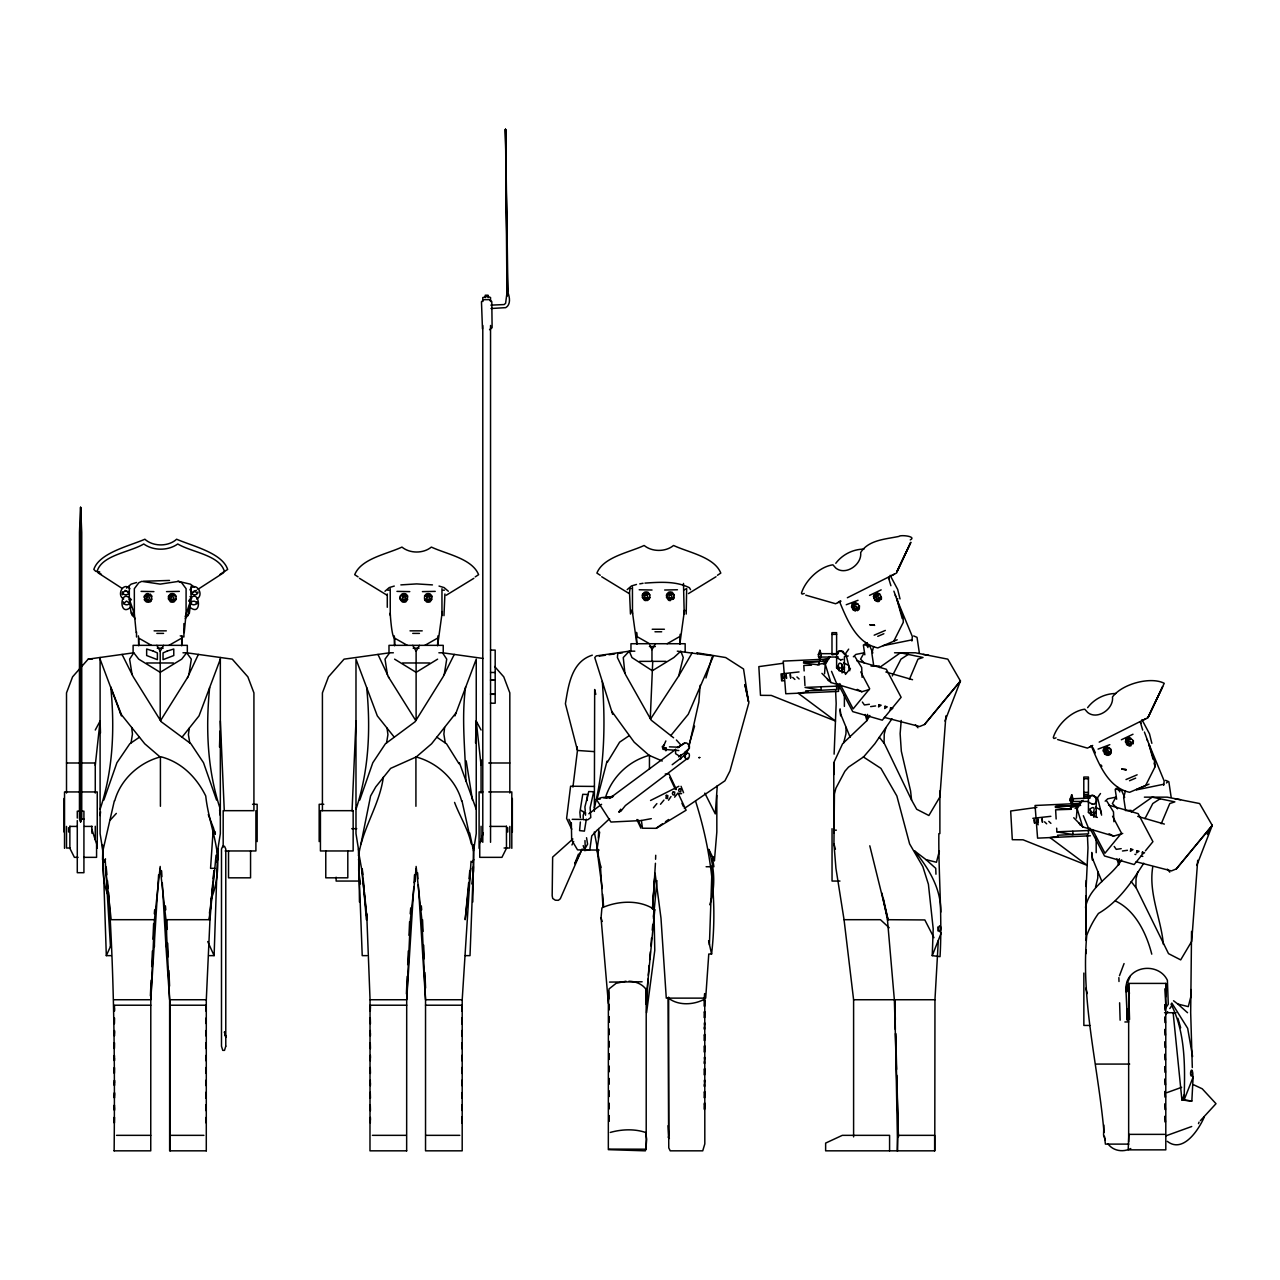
<?xml version="1.0" encoding="UTF-8"?>
<svg xmlns="http://www.w3.org/2000/svg" width="1280" height="1280" viewBox="0 0 1280 1280"><rect width="100%" height="100%" fill="white"/><g stroke="black" fill="none" stroke-linecap="round" stroke-linejoin="round"><path stroke-width="1.5" d="M844.384 664.08L844.384 667.792L842.064 670.128M938.304 940.688L934.96 999.744L934.784 1150.832L825.632 1150.832L825.632 1143.088L842.304 1135.344L889.584 1135.344L889.584 1150.832M1086.192 886.416L1087.984 847.856L1087.424 835.104M1093.888 814.496L1096.192 812.176L1096.192 808.448M1096.192 812.176L1093.888 813.792M394.288 737.2L377.312 715.888L355.984 659.152L355.984 833.6L358.752 850.96L358.704 870.944L360.432 883.968M594.352 811.392L594.672 689.504L595.792 694.368M608.336 999.088L608.368 991.408M670.8 735.584L688.256 714.288L713.488 655.888L677.312 651.168M220.336 657.488L220.336 833.6L217.584 850.96L214.112 955.632L209.344 955.632M472.704 848.048L473.776 844.784L472.784 902.016M647.936 979.2L646.576 1012.768L654.784 950.336L653.968 910.592L654.784 909.792C639.92 899.456 618 900.608 601.92 907.872L601.056 917.84L608.384 1003.488L609.008 988.96L616.096 983.328L626 981.216M1086.048 953.632L1086.08 949.952M853.6 1136.912L853.6 999.744L844.048 919.696L835.936 868.336L833.936 843.856L834.432 793.984L835.856 788.304L844.88 771.28L848.496 767.136L863.584 756.912L874.816 743.792L891.952 718.832M1104.016 1132.4C1098.32 1066.72 1080.64 1001.632 1086.768 935.376C1089.664 927.648 1093.648 920.16 1098.432 913.456C1118.464 901.792 1131.52 882.464 1143.776 863.2M465.936 781.392C465.248 749.872 461.344 718.544 465.584 686.928M586.336 819.136L584.4 831.12L579.584 830.608L580.352 822.016M114.304 1008.416C114.512 998.96 114.304 1017.872 114.496 1008.416M114.304 1058.08C114.512 1048.624 114.304 1067.536 114.496 1058.08M114.304 1107.728C114.512 1098.272 114.304 1117.184 114.496 1107.728M205.936 1020.832C206.128 1011.376 205.92 1030.288 206.128 1020.832M205.936 1033.248C206.128 1023.792 205.92 1042.704 206.128 1033.248M205.936 1082.912C206.128 1073.44 205.92 1092.368 206.128 1082.912M370.208 1033.248C370.416 1023.792 370.208 1042.704 370.4 1033.248M370.208 1082.912C370.416 1073.44 370.208 1092.368 370.4 1082.912M461.824 1058.08C462.032 1048.624 461.824 1067.536 462.032 1058.08M461.824 1107.728C462.032 1098.272 461.824 1117.184 462.032 1107.728M473.392 866.608L470.016 955.632L465.248 955.632M884.08 743.232L884.224 734.128L885.904 727.632M1135.904 887.616L1136.048 878.512L1137.728 872.016M217.76 855.968L217.872 848.928M1086.192 880.48L1086.064 940.496M114.144 1150.832C114.88 1064.592 114.336 978.256 108.576 892.336M206.352 1150.832L169.632 1150.832L169.632 999.744L165.968 946.56L166.64 919.696L167.072 929.456M938.864 833.6C938.352 874.656 942.416 915.696 940.032 956.64L932.24 955.632L933.2 928.832L928.416 884.304L922.832 866.608L909.6 843.856L896.864 795.984L880.928 768.384L863.328 756.912M1192.304 1067.568L1190.688 1012.72L1191.552 931.392M846.112 727.36L845.936 733.872L843.696 742.816M1097.92 871.728L1097.744 878.24L1095.52 887.2M181.712 645.344L182.016 635.888M219.504 747.024L220.016 731.04M437.6 645.344L437.904 635.888M475.536 743.04L476.24 721.056L481.072 730.016M679.824 643.728L680.128 634.288M383.328 777.136C379.696 804.8 362.272 828.56 358.576 855.968L358.448 848.928M709.408 944.944L712.128 865.568M655.44 863.264L652.592 908.8M655.584 859.264L655.728 855.28M1192.208 1071.264L1193.12 1077.168L1191.84 1101.024L1184.064 1100.016C1185.04 1067.936 1185.888 1033.296 1170.992 1004.032M130.096 601.296C130.656 605.552 123.664 606.208 123.408 601.92M441.872 615.536C443.488 602.512 440.592 623.904 437.6 645.76M684.112 613.92C685.728 600.896 682.816 622.288 679.824 644.16M645.744 994.08L645.904 990.224M209.648 687.6C205.584 728.32 207.312 770.272 220.336 809.264M150.4 995.84L151.104 980.224M151.712 966.56L152.4 950.928M152.928 939.216L153.616 923.6M352.048 810.864L355.984 721.056M406.4 993.888L407.184 976.32M407.696 964.608L408.304 950.928M408.992 935.312L409.6 921.648M650.272 718.496L652.736 661.312M80.608 507.248L79.456 532.464L79.456 818.8L80.608 821.984L81.744 818.8L81.744 532.464L80.608 507.248L80.608 821.984M160.208 866.432L154.464 919.696L150.8 999.744L150.752 1150.832L114.08 1150.832M704.832 793.104L715.296 813.904L717.28 785.632M655.264 874.64L660.976 918.096L666.272 998.128L705.696 998.128L708.768 954.032L711.584 954.032C717.648 901.968 711.296 850.736 695.616 801.28M598.304 838.032L598.832 828.32M835.6 690.72L836.176 703.488L834.112 754.144M114.128 999.744L150.8 999.744L158.608 874.8M413.824 886.752L406.704 999.744L406.656 1150.832M414.048 882.768L414.512 874.8M406.704 1150.832L369.984 1150.832L370.048 999.744L366.72 913.84M471.024 861.232L462.208 999.744L462.192 1150.832L425.536 1150.832L425.536 999.744L421.872 919.696L416.112 866.432M441.952 613.824L441.968 588.704M684.176 612.208L683.488 583.424M1086.096 895.728L1086.08 934.432M1165.504 1008.272L1168.272 1004.208L1167.392 980.304C1159.664 963.888 1133.408 964.416 1126.912 981.76L1125.824 986.896L1127.344 1020.128L1127.872 1012.176M645.904 1004.256L646.768 991.76M945.888 715.904L939.888 796.976L939.888 833.6M1197.712 860.288L1191.696 941.36L1180.688 959.888L1168.512 953.632L1136.336 888.16L1131.168 881.568M208.288 814.592L213.328 827.648L210.56 868.336L214.832 868.336L216.032 855.184M594.368 807.648C604.592 766.672 605.536 723.536 602.288 681.472M652.544 908.96L655.072 873.248L652.416 908.96M645.744 998.256L646.192 992.304M704.608 993.6L704.176 999.312C693.52 1005.12 677.712 1005.84 668.096 997.776L668.768 1147.888L670.224 1150.832L702.736 1150.832L704.816 1143.888L704.752 993.68M700.128 685.312L698.848 702.08L689.392 744.672M824.544 673.776L825.36 663.168M1076.352 818.16L1077.184 807.552M1126.272 991.92L1126.928 984.048L1127.024 991.648M214.08 870.848L209.968 919.696L206.304 999.744L169.632 999.744L165.968 919.696L160.208 868.336M709.712 904.736C716.032 886.592 714.224 867.456 708.784 849.36L714.416 860.656L716.832 831.984L716.832 795.376M154.304 913.792L154.656 909.856M410.208 913.792L410.736 907.888M648.288 975.28L649.136 965.472M649.664 959.6L650.352 951.76M650.864 945.872L651.552 938.032M652.24 930.192L652.752 924.32M653.44 916.48L653.968 910.592M897.856 1135.344L897.168 1150.832M617.824 652.816L617.408 657.552L625.84 675.152L651.2 720.16L673.6 737.792M646.736 992.928L654.784 909.792M211.472 896.256L209.264 919.696L214.832 868.336M211.84 892.336L212.576 884.528M213.136 878.656L213.872 870.848M468.672 882.576L465.168 919.696L470.736 868.336M469.04 878.656L469.776 870.848M653.408 918.32L656.96 880.624M184.256 632.624L186.08 613.648L186.096 588.704L181.632 582.736L178.688 581.36L160.208 584.112L141.744 581.36L138.8 582.736L134.336 588.704L134.352 613.648L136.176 632.624M897.712 598.56L897.152 600.064L895.216 595.104M911.872 640.992L912.352 636.56L897.104 599.888L902.256 618.592M1163.68 785.36L1164.16 780.944L1147.04 739.472M95.264 765.328L99.872 722.976M188.08 615.664L189.024 607.296M443.968 615.664L444.912 593.984M416.112 868.336L410.368 919.696L406.704 999.744L370.032 999.744M686.192 614.064L686.672 588.56L684.208 589.84M1103.824 1125.024L1103.568 1135.152L1105.232 1139.872M444.624 727.52L443.872 734.064L445.264 742.928M572.928 787.104L577.408 750.912M190.896 600.944L189.344 613.248L185.216 618.688M100.096 815.504L100.576 811.808M471.808 883.968L473.536 870.944L473.488 850.96L476.24 833.6L476.24 659.152L454.928 715.888M859.488 605.744L859.28 608.848M1111.296 750.112L1111.104 753.232M1133.392 740.704L1133.2 743.808M151.792 599.296L150.72 601.456M176 599.296L175.216 600.784M189.28 728.128L188.4 734.656L189.776 742.928M407.664 599.296L405.824 601.872A3.568 2.256 0 0 1 402.144 601.872M431.888 599.296L430.048 601.872A3.568 2.256 0 0 1 426.368 601.872M649.904 597.696L649.12 599.168M674.112 597.696L673.344 599.168M1103.296 751.44C1102.72 750.464 1113.824 747.328 1105.728 748.08C1098.576 754.736 1114.32 757.312 1110.24 748.928M214.832 831.536L215.232 833.968L213.328 827.648M859.12 606.064L856.416 609.52L852.64 609.12M1110.944 750.432L1108.24 753.904L1104.464 753.488M1133.04 741.024L1130.336 744.48L1126.56 744.08M144.56 595.568L144 597.152M168.768 595.568L168.224 597.152M400.432 595.568L399.888 597.152M424.528 596.464L424.656 595.568M642.672 593.952L642.128 595.552M666.88 593.952L666.336 595.552M840.096 708.832L840.736 715.888L840.16 710.016M866.768 720.112L867.568 714.368M1091.904 853.216L1092.56 860.272L1091.792 852.432M1118.576 864.48L1119.392 858.752M901.232 720.448L900.128 733.632L901.328 751.216L910.592 791.024L911.584 800.032L916.704 809.264L928.88 815.504L939.888 796.976L939.792 790.992M1152.784 866.72C1148.32 893.168 1161.008 918.448 1163.408 944.416M602.192 888.512L596.992 849.36L599.664 832.112M114.72 800.848C120.432 779.632 139.12 762.512 160.416 756.912L160.416 806.288M188.896 674.832L191.312 659.152L186.656 652.784L182.976 652.784M131.056 742.928L132.448 734.064L131.696 727.52M100.096 809.264C113.232 770.048 114.8 727.856 110.752 686.928L121.408 714.688L144.752 743.792L160.032 756.912L161.424 756.912C181.84 762.416 196.624 777.552 205.744 795.984C208 817.536 216.352 838.192 217.872 859.648L216.096 862.256M355.984 809.264C369.024 770.272 370.736 728.32 366.672 687.6M444.24 674.704L446.72 659.152L442.56 652.784L438.88 652.784M386.56 742.928L387.936 734.656L387.056 728.128M666.352 748.352L665.888 750.8L663.824 747.104L665.248 748M818.32 654.528L819.888 660.32L820.368 657.824M1071.712 804.704L1071.696 794.704L1069.904 799.744L1071.712 804.704L1073.36 799.712L1071.696 794.704M360.96 843.856L370.592 795.984L375.76 786.896L390.624 768.384L416.288 756.912L431.584 743.792L456.08 712.8M114.368 800.72L102.848 850.96L102.56 859.648L104.336 862.256L105.552 859.024M188.656 601.136C199.168 583.376 203.824 619.984 189.088 606.48M191.28 594.096L194.064 591.12L197.68 593.024M197.968 591.936C197.712 596.224 190.72 595.568 191.28 591.312M197.008 601.92C196.768 606.208 189.776 605.552 190.336 601.296L190.336 604.08C190.528 600.32 196.512 600.096 196.976 603.84M587.168 800.496L587.568 794.496L582.736 794.304L579.888 812.24L580.368 817.648M939.376 850.96L936.464 862.256L926.016 859.648L914.608 850.96C928.832 868.72 941.152 888.48 940.768 912.112M597.28 798.432L607.04 761.152M873.6 646.56L871.856 653.232L873.792 666.176L879.264 666M1131.072 810.368L1125.6 810.56L1123.664 797.6L1125.424 790.944M675.568 749.184L675.584 753.68L679.44 756.08L686.928 751.744L689.136 747.936M144.416 597.152C145.872 593.168 155.216 597.76 148.112 594.208C138.736 597.056 151.968 606.848 151.664 596.864M168.624 597.152C170.88 593.568 179.552 597.12 171.456 594.32C163.52 599.52 176.816 604.88 176.016 597.152M400.304 597.152C399.504 604.88 412.8 599.52 404.864 594.32C396.752 597.12 405.424 593.568 407.68 597.152M424.512 597.152C423.712 604.88 437.008 599.52 429.072 594.32C420.976 597.12 429.648 593.568 431.904 597.152M605.984 795.968C612.688 776.384 629.216 760.704 649.44 755.312L649.44 769.136M185.136 616.848L191.12 599.184L191.12 586.256M705.936 677.936L711.936 657.552M686.336 753.888L687.44 750.192L689.408 748.24L689.408 745.76L686.752 742.992L684.464 742.912L678.08 747.632M688.528 746.48L694.544 726.128M881.184 596.96L878.512 600.112L874.736 599.696M123.44 603.84L126.448 601.072L129.904 603.232M1119.472 975.728L1124.064 963.568M483.264 833.088L479.744 844.032L479.744 857.344L501.936 857.344L506.464 848.336L506.464 826.208M215.232 833.968L215.376 832.944M198.368 654.416L187.472 677.632L160.544 720.624M454.272 654.416L443.104 676.768L415.088 721.76L385.392 743.792L372.8 762.752L359.776 800.032M210.816 899.696C217.488 884.336 218.384 867.488 217.584 850.96M819.888 660.32L821.312 654.496M103.872 800.032L116.912 762.752L129.792 743.792L139.456 737.2M820.832 653.104L819.872 650.336L818.384 654.496L819.008 653.872M220.336 659.152L199.024 715.888L182.048 737.2M578.464 854.08L574.72 863.76L581.744 849.856M944.976 721.056L960.432 681.008L947.792 659.152L915.392 652.784L894.528 652.784M1196.784 865.44L1212.256 825.392L1199.6 803.536L1167.2 797.152L1144.384 797.152M1142.512 720.432L1147.92 717.68L1164.24 683.312C1150.832 676.272 1122.16 683.76 1112.48 696.96C1113.984 708.848 1097.424 720.384 1087.616 712.432L1084.736 709.184C1071.136 711.12 1057.104 724.912 1053.28 737.552L1053.968 738.496L1056.048 737.872M851.76 607.264C853.728 604.128 860.976 603.328 853.168 604.16C847.84 611.296 862.576 612.352 858.256 604.496M873.856 597.84C888.096 589.728 866.944 594.912 876.416 600.832M1125.68 742.224C1128.8 739.168 1134 737.552 1126.48 739.76C1123.456 747.792 1136.048 745.568 1132.432 739.584M1198.48 1123.6L1199.072 1122.096M932.24 955.632L941.312 932.784M1184.064 1100.016L1193.12 1077.168M909.44 679.312L917.968 659.152L923.024 657.488L900.4 652.784L879.504 667.552M1161.264 823.696L1169.792 803.536L1174.848 801.872L1152.224 797.152L1131.312 811.92M1127.584 982.496L1130.192 976.32M1207.328 834.528L1209.632 829.392M111.088 955.632L106.32 955.632L111.104 945.088M1191.84 1101.024L1181.92 1100.016L1184.304 1094.752M665.856 740.944L663.824 745.44L664.416 744.848L662.272 746.56L662.992 749.328L678.832 750.528M910.832 542.272L896.544 573.056L890.688 576.064M833.92 832.848L833.744 762.752L842.576 743.792L866.912 720.624L869.856 715.472M1162.656 686.64L1147.92 717.68L1162.416 687.072M220.064 574.4L224.4 571.456C219.872 555.088 191.6 552.304 177.76 543.984C168.016 550.912 153.504 550.912 143.744 543.984C129.904 552.304 101.632 555.088 97.104 571.456L101.44 574.4M896.96 571.504L910.608 542.688M896.944 571.52L910.528 542.912M571.952 844.96L573.664 841.392M582.144 848.928L560.304 898.752L558.384 900.32L555.328 900.208L552.72 898.464L552.176 895.76L552.64 857.104L572.896 838.976M473.488 850.96L469.664 832.848M893.824 641.088L903.28 622.336L903.152 618.432L897.104 599.888M1153.04 759.232L1148.912 744.272L1154.96 762.816L1155.088 766.72L1145.648 785.472L1129.6 792.304C1108.16 787.584 1098.896 764.048 1091.232 745.696M892.288 675.952L900.976 659.152L908.272 654.416M1144.976 818.656L1152.8 803.536L1160.08 798.8M189.904 589.872C195.136 580.144 205.248 594.752 196.72 598.976M95.264 730.016L100.096 721.056L100.48 733.04M160.208 720.112L160.208 651.264L163.552 645.344M416.112 720.112L416.112 651.264L419.44 645.344M851.696 606.672L852.432 605.824A4.112 1.936 -19.1 0 1 856.304 604.176L857.648 604.144M873.344 596.624L874.224 594.544M873.792 597.264L874.528 596.4A4.112 1.936 -19.1 0 1 878.4 594.752L879.744 594.72M1103.072 750.4L1103.952 748.336A3.552 1.68 -19.1 0 1 1107.296 746.912L1110.704 748.832M1103.52 751.056L1104.24 750.192A4.112 1.936 -19.1 0 1 1108.128 748.544L1109.472 748.512M1125.616 741.648L1126.336 740.784A4.112 1.936 -19.1 0 1 1130.224 739.136L1131.568 739.104M126.544 588.112L131.136 584.144L136.592 582.512M384.976 591.248L389.232 587.584L394.288 586.064M627.168 589.648L631.424 585.968L636.48 584.448M1086.112 910.8L1085.552 907.136C1089.824 885.728 1111.328 877.152 1121.68 859.84M1204.336 1116.88C1198.976 1129.264 1183.2 1153.84 1167.344 1141.36M829.84 656.752L825.344 664.448L830.88 682.512L861.824 691.728L869.088 689.6M1081.648 801.136L1077.168 808.832L1082.688 826.88L1113.632 836.112L1122.736 833.456M187.472 677.632L188 676.768M651.968 661.36L651.968 649.664L655.488 643.728M607.456 762.112L619.6 742.176L629.312 735.584M134.336 614.4L132.352 615.664L131.968 612.32M585.568 812.576L585.504 815.232M679.216 675.152L650.56 719.024M131.344 606.48C118.384 619.712 119.264 585.696 131.472 599.856M688.144 757.888L625.376 805.568L620.896 811.2L618.928 811.984L620.704 809.2M225.168 810.672L253.92 810.672L253.92 692.88L247.856 676.848L232.256 659.152L186.656 652.784L181.712 659.152L160.208 672.336L138.72 659.152L133.776 652.784L129.616 659.152L132.096 674.704M656.88 803.616L653.44 807.792M663.952 800.08L660.496 804.256M668.544 800.224L671.008 796.544M472 862.256L473.776 859.648M1165.584 1014.736L1167.696 1011.648M1169.808 1008.544L1171.92 1005.456M848.672 649.136L845.728 653.36L849.616 669.12M1100.496 793.52L1097.536 797.744L1101.44 813.488M692.176 652.816L678.672 676.032L683.264 657.552L680.816 651.168L673.856 657.552L652.336 670.736L631.952 657.552L629.296 651.168L596.32 655.888L594.752 657.552L612.64 714.288M393.36 652.784L389.68 652.784L385.024 659.152L387.44 674.832M845.424 674.432L850.448 668.32M924.544 724.496L960.432 681.008L924.544 724.496L919.616 726.528L884.304 717.392M1141.632 855.392L1134.112 864.544L1104.528 855.984L1089.712 827.952M1145.408 850.832L1152.928 841.68L1138.128 813.632L1108.544 805.072M1176.368 868.88L1212.256 825.392L1176.368 868.88L1171.424 870.912L1136.128 861.76M823.312 664.144L829.616 656.592M1075.12 808.512L1082.944 800.432M133.776 652.784L88.176 659.152L72.576 676.848L66.512 692.88L66.512 793.056M642.672 595.248C645.376 592.224 653.152 595.376 645.344 592.72C637.424 597.136 650.48 604.288 649.776 595.248M666.88 595.248C669.584 592.224 677.36 595.376 669.568 592.72C661.632 597.136 674.688 604.288 674 595.248M110.256 820.08L116.336 813.408M1200.384 1120.672L1216 1103.696L1202.24 1088.8L1193.616 1084.768M151.632 598.944C149.856 603.504 142.72 596.544 144.56 600.224L146.272 601.872A3.568 2.256 0 0 0 148.112 602.192M175.856 598.944L172.32 600.432L168.8 598.944M407.52 598.944L403.984 600.432L400.464 598.944M431.728 598.944L428.208 600.432L424.672 598.944M649.744 597.344L646.224 598.832L642.704 597.344M673.968 597.344L670.432 598.832L666.912 597.344M835.792 563.296C842.4 554.528 852.96 549.2 863.952 549.12M597.808 829.408L591.744 835.936L589.84 849.712L584.64 850.608L583.216 845.616M1087.6 707.68C1094.208 698.896 1104.784 693.584 1115.76 693.504M1116.24 788.304L1115.2 789.44L1116.656 799.2M1166.48 782.992L1167.472 781.92M838.368 657.04L819.792 657.056L818.4 656.192L819.792 657.056L821.248 656.208M836.544 653.136L838.464 651.36M1070.208 798.864L1090.176 798.048M1088.368 797.52L1090.272 795.744M1094.608 803.744L1096.528 801.968L1096.512 797.408L1092.56 795.12L1090.032 795.84M836.608 654.032L839.312 651.312L841.68 651.312L844.384 654.032M842.064 669.424L844.384 667.104L844.384 672.624M1088.432 798.4L1091.136 795.696L1093.488 795.696L1096.192 798.4L1096.192 800.928M619.072 811.984L621.296 809.792M599.824 827.856L609.568 818.704M665.216 748.272L664.592 748.864L666.064 747.808M853.344 656.784L855.936 654.416L864.128 652.784L860.576 659.152L864.432 663.12M1105.168 801.168L1107.744 798.8L1115.952 797.152L1112.384 803.536L1117.536 808.8M144.848 596.096L145.984 595.392A4.112 2.704 0 0 1 150.224 595.392L151.376 596.096M169.056 596.096L170.192 595.392A4.112 2.704 0 0 1 174.448 595.392L175.584 596.096M400.72 596.096L401.872 595.392A4.112 2.704 0 0 1 406.112 595.392L407.248 596.096M424.944 596.096L426.08 595.392A4.112 2.704 0 0 1 430.32 595.392L431.472 596.096M642.96 594.48L644.096 593.792M667.168 594.48L668.32 593.792A4.112 2.704 0 0 1 672.56 593.792L673.696 594.48M678.608 756.88L681.536 754.656M684.448 752.448L687.36 750.224M672.192 764.72L685.36 754.736L685.36 757.776M584.928 848.8L587.584 844.112L586.544 837.728M588.848 813.744L601.6 804.304M609.568 798.4L674.896 749.984M677.2 747.6L684.672 743.264M662.32 823.904L656.032 828.32L642.48 828.224L641.392 820.512M665.472 821.696L668.624 819.504M684.352 808.48L724.944 780.8L729.984 770.96L748.864 702.752L744.88 684.496L748.48 701.584L743.552 669.008L725.696 657.552L696.784 652.816L697.6 653.664M198 589.296L223.504 572.8M473.824 578.336L446.256 595.216M716.016 576.736L688.448 593.6M437.616 659.152L416.112 672.336L394.608 659.152M656.336 828.288L686.112 810.224L678 792.992L674.608 797.184M169.008 645.344L181.712 638.112L181.712 645.76M424.896 645.344L437.6 638.112M667.12 643.728L679.824 636.496M837.84 602.608L840.56 601.2M1089.648 746.992L1092.368 745.584M192.72 592.4L196.416 590.336M145.2 594.976L146.272 593.904A3.552 2.352 0 0 1 148.112 593.568M169.424 594.976L170.48 593.904A3.552 2.352 0 0 1 174.16 593.904L175.216 594.976M401.088 594.976L402.144 593.904A3.552 2.352 0 0 1 405.824 593.904L406.896 594.976M425.312 594.976L426.368 593.904A3.552 2.352 0 0 1 430.048 593.904L431.104 594.976M643.328 593.376L644.384 592.288A3.552 2.352 0 0 1 646.224 591.952M667.536 593.376L668.592 592.288A3.552 2.352 0 0 1 670.432 591.952M847.36 597.744L894.304 574.176M1099.184 742.128L1146.112 718.56M150.656 601.52L149.952 601.872A3.568 2.256 0 0 1 149.056 602.112M650.544 800.48L678.88 786.288M840.848 601.136L835.6 603.744L805.776 595.168M1092.672 745.52L1087.408 748.112L1057.6 739.536M869.536 595.392L881.168 589.856M1121.36 739.776L1132.992 734.24M867.232 642.624L863.376 645.056L864.832 654.816M1101.92 766.224L1100.992 764.976M489.52 329.696L492.112 327.696L491.792 301.6L489.216 299.632L484.048 299.68L481.472 301.696L482.464 328.928M592.304 655.168C571.488 661.68 568.416 685.408 565.408 703.76L577.472 750.464L593.728 751.584M804.24 593.488L802.144 594.112L801.456 593.168C805.296 580.528 819.312 566.752 832.928 564.816L835.808 568.064C845.616 576 862.16 564.48 860.656 552.592C868.32 539.92 885.792 539.184 898.896 536.416C900.512 534.528 917.28 536.448 910.256 539.936M874.176 635.184L885.328 630.432M877.744 636.352L883.872 633.744M897.2 639.776L877.792 647.92C856.352 643.216 847.072 619.68 839.408 601.312M1126 779.568L1137.136 774.816M1129.552 780.736L1135.68 778.128M1136.384 789.536L1149.024 784.16M819.776 653.68L818.944 653.904M819.792 657.056L820.64 656.832M840.496 650.848L843.024 651.36L845.312 655.312M836.56 657.696L840.752 659.888M842.8 659.36L840.512 659.984M1071.6 798.048L1073.296 799.744L1072.448 801.2L1070.144 800.592L1071.68 801.408M1088.368 802.08L1092.576 804.256M846.256 604.736L858.016 600.304M1098.08 749.104L1109.824 744.688M610.288 1132.432C621.584 1129.264 634.528 1128.656 645.68 1132.512L646.688 1139.184L645.872 1149.2L609.216 1149.104M1166.864 1092.656L1181.648 1087.328M1130.752 1148.528C1123.104 1152.512 1113.184 1151.04 1107.984 1143.856M1165.856 1135.856L1191.712 1126.512M912 639.872L883.136 645.696M1163.808 784.24L1136.592 789.856M1123.664 797.6L1124.656 797.328L1121.696 790.672L1116.56 789.248M475.232 576.88L478.608 574.688C472.112 558.544 446.496 554.192 431.36 547.072C423.472 553.664 409.84 553.664 401.952 547.072C386.816 554.192 361.2 558.544 354.704 574.688L358.064 576.88M717.44 575.28L720.8 573.088C714.304 556.944 688.688 552.576 673.552 545.472C665.664 552.048 652.032 552.048 644.144 545.472C629.008 552.576 603.392 556.944 596.896 573.088L600.272 575.28M224.032 571.792L227.664 569.424C222.256 552.832 192.112 546 176.624 539.232C168.4 546.8 153.12 546.8 144.88 539.232C129.392 546 99.248 552.832 93.84 569.424L95.696 571.312L99.744 571.936M838.208 651.456L840.736 650.752M1092.336 804.352L1094.864 803.648M869.392 704.272L864.416 704.96L862.384 702.064M875.616 705.936L870.64 706.624M1121.2 848.656L1116.24 849.344L1114.208 846.432M1127.424 850.304L1122.464 850.992M817.408 664.624L825.152 662.976M848.24 655.952L844.4 656.72L844.384 664.192M600.128 798.672L596.336 799.36L610.944 822.048L640.912 820.576L651.312 818.672M603.904 797.984L613.376 796.256M639.76 583.872L643.056 583.28M832.16 654.768L836 654.144M599.296 656.112L605.088 655.28M608.944 654.736L614.72 653.904M618.576 653.36L622.432 652.816M389.68 652.784L344.064 659.152L328.48 676.848L322.416 692.88L322.416 810.672M800.16 692.96L808.016 691.856M1057.872 836.512L1050.016 837.6L1087.312 865.44L1023.072 839.808L1012.304 839.696L1010.672 811.008L1036.848 807.392M783.152 663.28L758.848 666.624L760.48 695.328L771.264 695.424L835.504 721.056L798.192 693.232M822.816 659.808L828.736 659.024M1072.672 804.432L1080.544 803.408M600.224 798.864L596.336 799.36L601.536 797.6L613.408 796.48M606.048 798.112L611.872 797.36M799.04 671.936L781.024 673.936L781.664 680.912L784.352 680.688M1032.832 818.32L1050.864 816.32M609.536 982.08L642.128 981.792M143.696 581.248L169.536 580.448M400.864 584.896L416.656 583.904L432.448 584.896M644.96 583.104C659.712 582.112 675.888 580.912 689.44 587.744L690.528 589.648M1070.736 806.832L1074.64 806.464M1070.112 806.864L1074.976 806.416M1130.8 738.144L1129.392 737.488A3.552 1.68 -19.1 0 0 1128.48 737.68M836.464 685.648L836.768 689.472L821.232 690.256L805.072 687.44L840.304 686M1056.672 828.16L1056.88 831.824L1092.112 830.368M1090.368 835.776L1037.584 838.144L1035.056 805.488L1079.872 803.44M828.048 659.056L783.232 661.104L785.776 693.76L838.544 691.392L838.096 685.632M803.952 662.016L826.896 661.088M1055.76 806.4L1080.624 805.392M803.472 662.16L819.008 661.552L819.264 664.912L803.536 663.072M805.696 690.848L821.232 690.256L820.976 686.896M1055.28 806.528L1070.816 805.936L1071.088 809.28L1055.632 809.824L1056.144 818.992M1057.504 835.232L1088.576 833.856L1088.288 830.032M811.536 665.184L803.808 665.456L804.128 670.944M1124.88 1021.984L1128.704 1021.872M166.528 591.616L179.344 591.376M422.416 591.616L435.232 591.376M664.656 590.016L677.456 589.76M490.88 305.136L504.208 304.56L505.616 303.264L506.992 292.64L506.992 294.864L505.504 129.168L507.968 292.64C509.744 297.344 510.912 304.608 505.744 307.648L490.976 308.512M838.352 653.664L820.416 653.68M1088.256 801.424L1072.24 801.44M631.168 588.56L630 588.56L629.52 592.384L630.464 614.064M387.76 590.176L388.944 590.176M443.248 590.176L444.432 590.176M652.208 629.248L664.416 629.248M154.096 630.848L166.304 630.848M410.016 630.848L422.224 630.848M654.976 631.776L661.68 631.776M156.864 633.392L163.568 633.392M412.736 633.392L419.456 633.392M831.984 634.368L836.608 634.368M649.136 643.728L630.96 643.728L630.96 651.568M649.424 646.544L655.36 646.544M157.248 648.16L163.184 648.16M413.136 648.16L419.056 648.16M651.968 649.664L649.92 645.216M490.544 650.096L495.184 650.096L495.184 703.216L490.544 703.216M634.816 651.168L629.296 651.168L623.264 657.552L624.896 673.184M88.176 659.152L92.144 659.152M639.568 661.36L666 661.36M146.656 662.976L173.44 662.976M402.56 662.976L429.68 662.976M838.928 670.128L836.608 667.792M490.544 672.48L495.184 672.48M490.544 679.984L495.184 679.984M490.544 680.192L495.184 680.192M490.544 693.888L495.184 693.888M490.544 694.304L495.184 694.304M66.512 762.992L95.264 762.992L95.264 793.056M488.736 762.992L509.824 762.992M1083.792 778.736L1088.432 778.736M482.928 791.936L479.088 791.936L479.088 848.336M488.704 791.936L511.808 791.936L511.808 848.336M1083.792 792.384L1088.432 792.384M1083.792 794.496L1088.432 794.496M1083.792 794.752L1088.432 794.752M1083.792 796.624L1088.432 796.624M252.544 804.288L257.152 804.288L257.152 841.6M323.792 804.288L319.168 804.288L319.168 841.6M1090.736 814.496L1088.432 812.176M81.744 819.072L83.92 819.072M69.872 826.416L77.216 826.416M84.56 826.416L91.904 826.416M489.936 826.416L506.464 826.416M351.728 828.688L356.736 828.688M834.064 830.176L836.368 830.176M70.352 848.016L66.512 848.016L66.512 826.416M504.064 848.016L509.824 848.016L509.824 826.416M225.104 850.96L255.904 850.96L255.904 810.672M78.096 857.344L74.4 857.344L69.872 848.336L69.872 826.208M83.648 857.344L96.576 857.344L96.576 844.032L91.904 829.44M706.112 866.736L711.952 866.736M359.536 881.056L336.128 881.056L336.128 877.184M839.968 881.056L832.048 881.056L832.048 828.688M1115.136 901.296L1116.096 901.296C1135.776 910.912 1146.592 933.952 1151.76 954.16M154.464 919.696L111.168 919.696L105.6 868.336M165.968 919.696L209.968 919.696L209.488 911.888M844.048 919.696L880.448 919.696L889.184 927.76M881.904 893.072L887.456 919.696L924.832 919.936L933.952 937.68M366.992 955.632L362.224 955.632L358.848 866.608M1128.656 1141.936L1128.656 983.408L1165.76 983.408L1165.808 996.848M462.208 999.744L425.536 999.744L418.304 884.752M853.6 999.744L934.96 999.744M114.144 1005.216L150.8 1005.216M169.632 1005.216L206.288 1005.216M370.048 1005.216L406.704 1005.216M425.536 1005.216L462.192 1005.216M1164.528 1012.72L1176.048 1012.72M1089.808 1025.44L1083.856 1025.44L1083.856 973.056M1095.856 1064.08L1129.68 1064.08M1164.592 1134.368L1128.864 1134.368L1128.192 1149.856L1165.808 1149.856L1165.76 983.408M116.528 1135.344L150.752 1135.344M169.68 1135.344L203.904 1135.344M372.432 1135.344L406.032 1135.344M426.208 1135.344L459.792 1135.344M898.176 1135.344L934.64 1135.344L934.64 1150.832M1128.864 1144.112L1105.408 1144.112L1104.48 1136.304M665.232 774L669.072 774.016L676.384 789.536M679.488 793.632L681.664 793.648M594.432 786.432L570.592 786.224L566.608 818.416L571.744 829.216M572.208 819.328L581.936 819.424M599.104 850.08L577.552 849.888L571.68 840.032L571.344 822.896M877.296 601.088L880.368 599.776L880.608 595.2M639.2 589.76L652.016 590.016M396.96 591.376L409.776 591.616M141.088 591.376L153.904 591.616M669.44 746.848L678.816 747.2M871.024 666.048L873.792 666.176M872.896 625.152L874.512 625.328L869.872 624.736L874.512 625.328M1124.72 769.536L1126.32 769.696L1121.696 769.12L1126.32 769.696M628.928 981.232C636.224 981.376 644.272 984.72 647.328 991.76M879.824 593.856L877.584 593.12M1055.36 807.44L1071.088 809.28M442.56 652.784L483.168 658.464M923.184 654.416L928.688 655.28M1174.992 798.8L1180.512 799.664M1056.88 831.824L1073.04 834.64L1072.784 831.28M177.808 581.248L190.368 584.144L194.464 587.216M913.696 635.936L917.024 637.344L919.36 652.96M1165.504 780.32L1168.848 781.728L1171.168 797.344M1173.552 1000.768L1177.824 1004.032L1188.288 1006.64L1191.184 995.344L1191.024 989.552M1134.912 854.32L1135.792 854.56M1141.136 855.984L1142.8 856.416M856.72 660.704L886.304 669.264L901.12 697.296L882.288 720.176L852.72 711.616L837.904 683.568M885.872 672L912.544 679.712M1137.696 816.384L1164.352 824.08M439.024 586.064L444.08 587.584L448.336 591.248M180.24 635.856L183.904 637.008L183.904 623.568M839.44 670.272L845.536 673.072M1091.248 814.656L1097.344 817.456M662.256 761.04L649.072 755.312L634.176 742.176L611.664 711.2M857.28 689.376L861.824 691.728M1109.088 833.76L1113.632 836.112M151.008 594.976L149.952 593.904M843.616 662.736L848.56 665.408L849.776 670.752M1095.44 807.12L1100.368 809.792L1101.6 815.136M629.248 593.6L601.68 576.736M387.056 595.216L359.488 578.336M125.088 590.336L128.784 592.4M877.472 601.632L874.736 600.176M1129.296 746.016L1126.544 744.56M855.376 611.056L852.64 609.584M1107.2 755.424L1104.464 753.968M390.32 615.536C389.776 604.112 391.104 637.52 394.592 638.112L407.312 645.344M151.424 645.344L138.72 638.112L138.72 645.76M583.76 812.864L583.04 811.296M123.712 598.976C116.144 595.376 123.424 581.2 129.92 588.72M98.016 572.8L121.904 588.272M436.864 737.2L446.528 743.792L458.992 763.728M1073.744 817.744L1082.688 826.88M821.92 673.36L830.88 682.512M676.384 739.984L681.216 745.344M425.312 600.784L424.528 599.296M401.088 600.784L399.888 598.608M649.488 594.48L648.352 593.792A4.112 2.704 0 0 0 644.096 593.792M1177.824 1004.032L1187.552 1012.72M926.016 859.648L935.744 868.336L935.952 874.208M191.696 598.496L190.048 596.496M1048.768 821.344L1050.912 823.36M1044.544 821.808L1046.688 823.824M1036.08 822.752L1038.24 824.768M796.944 676.976L799.104 678.976M792.72 677.44L794.88 679.44M836.608 667.104L838.928 669.424M864.752 644.864L869.888 646.288L872.832 652.944M668.096 1137.072L669.392 1138.512M1141.968 719.68L1149.488 733.808L1151.856 743.312M890.144 575.312L897.664 589.424L900.032 598.944M494.64 666.496L503.76 676.848L509.824 692.88L509.824 793.056M1167.312 869.152L1169.792 872.144M915.488 724.768L917.968 727.776M879.344 737.2L884.512 743.792L911.584 800.032M838.144 667.072C847.824 672.048 838.672 656.192 838.144 667.072L837.872 666.416M135.2 618.688L131.088 613.248L129.312 599.184L129.312 586.256M1171.808 1003.024L1187.68 1028.352L1192.592 1056.48M358.448 859.648L360.24 862.256M581.472 810.368L582.096 811.312M1141.216 723.312L1140.24 721.824L1142.72 730.096M889.408 578.928L888.416 577.44L890.896 585.728M388.336 676.768L415.792 720.624M1106.816 801.152L1113.488 811.872L1113.92 821.712M854.992 656.768L861.68 667.504L862.112 677.344M666.336 597.008L668.592 600.272A3.568 2.256 0 0 0 670.432 600.592M642.112 597.008L644.384 600.272A3.568 2.256 0 0 0 646.224 600.592M168.224 598.608L170.48 601.872A3.568 2.256 0 0 0 174.16 601.872M120.256 712.8L121.408 714.688M1079.04 823.072L1080.272 825.136M827.232 678.704L828.464 680.752M412.784 645.344L416.112 651.264M156.88 645.344L160.208 651.264M1112.576 816.272L1121.488 833.152L1104.96 853.248L1092.464 829.6M860.752 671.888L869.68 688.768L853.136 708.88L839.76 683.536M1129.488 993.296L1128.656 990.128L1129.536 1019.52M388.864 677.632L377.968 654.416M858.192 604.208L855.488 602.528A3.552 1.68 -19.1 0 0 852.128 603.952L851.488 607.056M568.944 819.312L571.264 824.192M669.776 777.488L675.44 789.536M681.936 803.312L683.552 806.752M637.776 819.552L641.024 826.448M636.848 819.568L640.912 828.192M1117.408 786.832L1119.76 791.904M1093.024 747.792L1095.344 752.832M865.6 642.448L867.936 647.536M207.728 941.568L214.112 955.632M1083.344 815.728L1088.448 827.984M831.536 671.344L836.64 683.616M1092.72 859.056L1101.952 881.568M881.44 597.312L881.376 599.44M840.912 714.688L850.144 737.2M459.424 762.752L476.24 809.264M454.576 802.416C459.84 816.48 468.08 828.896 471.28 843.856M681.056 786.304L683.552 792.704M100.096 659.152L121.408 715.888M1144.416 732.032L1147.632 740.752M893.888 591.152L895.808 596.384M594.304 831.984L598.256 852.832M1149.648 746.304L1148.976 744.432M897.824 601.92L897.152 600.064M216.56 800.032L203.52 762.752L190.944 743.792L161.248 721.76L133.232 676.768L122.064 654.416M129.312 599.184L134.352 613.648M108.416 896.16C101.328 879.936 103.152 862.016 102.56 844.784M601.056 917.84L602.192 921.44M1177.936 1018.352L1180.672 1027.744M1116.96 858.832L1118.736 865.008M865.152 714.448L866.912 720.624M1085.76 988.224L1087.232 993.568M833.936 843.856L835.424 849.184M1154.064 762.976L1155.088 766.72M224.512 1032.368L225.776 1037.456M469.232 833.728L461.952 800.72M1125.392 742.016L1126.048 738.928M869.792 845.792L888.032 919.696L883.44 898.768M708.608 940.704L711.584 954.032M596.992 849.36L600.88 867.52M713.632 856.88L714.416 860.656M819.872 650.336L820.368 652.832M358.688 852.512L361.504 868.336L367.072 919.696L364.48 892.336M466.192 760.864L472.464 800.032M712.544 858.048L713.904 866.736M461.6 800.848C455.904 779.632 437.2 762.512 415.92 756.912L415.92 806.288M674.112 594.848L672.272 592.288A3.552 2.352 0 0 0 671.392 592.048M649.904 594.848L648.064 592.288A3.552 2.352 0 0 0 647.168 592.048M431.76 595.568L431.888 596.464M407.536 595.568L407.664 596.464M175.872 595.568L176 596.464M151.664 595.568L151.792 596.464M219.6 809.952L220.336 815.504M476.24 721.056L481.072 765.328M632.544 613.92C630.912 600.736 633.872 622.448 636.832 644.16M1173.136 1012.72L1181.92 1100.016M362.272 868.896L362.832 874.752M363.376 880.624L364.112 888.432M106.192 866.944L106.928 874.752M107.472 880.624L108.208 888.432M421.328 905.92L421.68 909.856M165.424 905.92L165.776 909.856M887.456 919.696L894.352 999.744L898.416 1136.912L896.816 1075.28M362.096 868.896L366.368 919.696M602.64 894.32L603.552 905.936M600.416 865.488L603.008 907.376M608.208 991.152L608.704 999.12M577.152 746.752L577.36 750.032M105.184 859.248L110.464 946.56M1164.832 988.816L1165.808 1005.44M804.448 676.448L804.96 685.616M417.616 872.8L417.952 878.784M161.6 870.8L161.936 876.784M162.288 882.768L165.968 946.56M632.48 612.208L632.448 587.088M390.256 613.824L390.224 588.704M668.096 1125.664L668.656 1136.432L668.656 997.152M636.624 632.624L636.832 636.496L649.536 643.728L685.168 643.728L685.168 651.568M106.32 955.632L102.848 850.96L100.096 833.6L100.096 657.488M422.544 919.696L423.056 931.408M423.664 945.072L424.272 958.736M424.88 972.416L425.584 988.032M220.336 721.056L224.288 810.864M167.68 943.12L168.288 956.784M168.896 970.464L169.584 986.08M1128.656 983.408L1129.28 998.768M937.824 927.008L937.952 930.912M584.976 840.544L585.232 847.584M636.464 632.4L636.832 643.728M394.304 635.888L394.592 645.344M138.416 635.888L138.72 645.344M1118.88 977.632L1118.992 981.504M1119.616 1002.784L1120.128 1020.192M895.344 1019.616L894.816 999.744L895.36 1029.568M895.712 1033.536L896.656 1069.328M359.456 902.016L358.752 850.96M153.888 923.536L154.464 946.56M704.592 1024.736L704.544 1022.704L704.448 1029.36L704.4 1027.328M704.592 1059.056L704.544 1057.04L704.448 1063.696L704.4 1061.664M704.592 1081.952L704.544 1079.92L704.448 1086.576L704.4 1084.56M895.44 1033.536L897.648 1150.832M833.744 762.752L833.92 774.528M462.032 1033.248C461.824 1023.792 462.032 1042.704 461.824 1033.248M462.032 1082.912C461.824 1073.44 462.032 1092.368 461.824 1082.912M462.032 1095.312C461.824 1085.856 462.032 1104.784 461.824 1095.312M370.4 1008.416C370.208 998.96 370.416 1017.872 370.208 1008.416M370.4 1058.08C370.208 1048.624 370.416 1067.536 370.208 1058.08M370.4 1120.144C370.208 1110.688 370.416 1129.6 370.208 1120.144M206.128 1008.416C205.984 998.992 206.224 1017.856 205.936 1008.416M206.128 1058.08C205.984 1048.64 206.224 1067.504 205.936 1058.08M206.128 1120.144C205.984 1110.72 206.224 1129.584 205.936 1120.144M114.496 1033.248C114.368 1023.808 114.608 1042.688 114.304 1033.248M114.496 1082.912C114.368 1073.472 114.608 1092.336 114.304 1082.912M114.496 1095.312C114.368 1085.888 114.608 1104.752 114.304 1095.312M507.488 291.536L505.504 129.168L507.472 295.984M1127.216 1008.736L1127.344 1020.128M680.656 754.896L680.656 759.232M1096.192 801.616L1096.192 808.576M1096.192 811.488L1096.192 816.992M1096.192 837.296L1096.192 852.688M1093.888 816.176L1093.888 817.344M1093.744 811.648L1093.744 815.184L1090.88 815.184L1090.88 810.768M1088.432 812.608L1088.432 777.04L1083.792 777.04L1083.792 798.624M844.384 694.832L844.384 706.4M842.064 671.808L842.064 672.96M841.92 664.176L841.92 670.816L839.072 670.816L839.072 667.264M838.928 685.632L838.928 689.312M836.608 668.24L836.608 632.656L831.984 632.656L831.984 654.544M646.208 988.496L646.208 1148.368L645.344 1150.832L608.336 1149.648L608.384 991.712M512.336 798.448L512.336 832.032M507.712 827.68L507.712 832.032M490.544 301.536L490.544 297.552L487.84 296.352L482.784 297.552L482.784 301.536M490.544 325.472L490.544 842.304M488.096 297.632L488.096 295.216L485.232 295.216L485.232 297.632M482.784 325.472L482.784 842.304M481.072 759.856L481.072 793.056M481.072 826.272L481.072 841.552M443.232 653.168L443.232 645.344L388.992 645.344L388.992 653.168M415.264 875.232L415.264 881.056M394.592 638.112L394.592 645.76M387.28 593.984L387.28 607.296M347.808 850.96L347.808 877.824L325.776 877.824L325.776 850.96M250.56 850.96L250.56 877.824L228.528 877.824L228.528 850.96M223.184 810.672L223.184 847.136M206.288 999.744L206.288 1150.832M187.328 653.168L187.328 645.344L133.104 645.344L133.104 653.168M170.192 999.744L170.192 1150.832M136.528 631.968L136.528 637.008M97.248 848.336L97.248 791.936L64.528 791.936L64.528 848.336M95.264 826.272L95.264 839.648M91.904 826.208L91.904 833.216M77.28 818.064L77.28 811.184L83.92 811.184L83.92 872.704L77.28 872.704L77.28 820.592M68.608 827.68L68.608 832.032M64 798.448L64 832.032M648.064 600.272A3.568 2.256 0 0 1 647.168 600.512M1131.088 745.68A3.568 2.784 -32.3 0 1 1130.192 745.952M1126.736 738.432A3.552 1.68 -19.1 0 1 1127.568 738M1110.544 754A3.568 2.784 -32.3 0 1 1108.096 755.376M879.28 601.312A3.568 2.784 -32.3 0 1 878.368 601.584M875.76 593.632A3.552 1.68 -19.1 0 1 876.656 593.312M858.736 609.616A3.568 2.784 -32.3 0 1 857.184 610.72M704.448 1001.12L704.448 1006.464L704.544 999.808L704.448 1001.12M704.448 1012.56L704.448 1017.92L704.544 1011.264L704.448 1012.56M704.448 1035.44L704.448 1040.8L704.544 1034.144L704.448 1035.44M704.448 1046.896L704.448 1052.256L704.544 1045.584L704.448 1046.896M704.448 1069.776L704.448 1075.136L704.544 1068.48L704.448 1069.776M704.448 1092.672L704.448 1098.032L704.544 1091.36L704.448 1092.672M704.448 1104.112L704.448 1109.472L704.544 1102.816L704.448 1104.112M114.352 1017.92L114.352 1023.744L114.448 1017.92M114.352 1042.752L114.352 1048.576L114.448 1042.752M114.352 1067.584L114.352 1073.392L114.448 1067.584M114.352 1117.248L114.352 1123.056L114.448 1117.248M205.984 1042.752L205.984 1048.576L206.08 1042.752M205.984 1067.584L205.984 1073.392L206.08 1067.584M205.984 1092.416L205.984 1098.224L206.08 1092.416M205.984 1104.832L205.984 1110.64L206.08 1104.832M370.256 1017.92L370.352 1023.744L370.256 1017.92M370.256 1042.752L370.352 1048.576L370.256 1042.752M370.256 1067.584L370.352 1073.392L370.256 1067.584M370.256 1092.416L370.352 1098.224L370.256 1092.416M370.256 1104.832L370.352 1110.64L370.256 1104.832M461.872 1005.52L461.968 1011.328L461.872 1005.52M461.872 1017.92L461.968 1023.744L461.872 1017.92M461.872 1042.752L461.968 1048.576L461.872 1042.752M461.872 1067.584L461.968 1073.392L461.872 1067.584M461.872 1117.248L461.968 1123.056L461.872 1117.248M608.8 1004.176L608.8 1009.968L608.8 1004.176M608.8 1016.544L608.8 1022.336L608.8 1016.544M608.8 1028.928L608.8 1034.72L608.8 1028.928M608.8 1041.296L608.8 1047.088L608.8 1041.296M608.8 1053.664L608.8 1059.456L608.8 1053.664M608.8 1066.032L608.8 1071.824L608.8 1066.032M608.8 1078.4L608.8 1084.192L608.8 1078.4M608.8 1090.768L608.8 1096.576L608.8 1090.768M608.8 1103.152L608.8 1108.944L608.8 1103.152M608.8 1115.52L608.8 1121.312L608.8 1115.52M1165.152 1004.544L1165.344 1010.352L1165.152 1004.544M1165.152 1016.96L1165.344 1022.768L1165.152 1016.96M1165.152 1029.376L1165.344 1035.184L1165.152 1029.376M1165.152 1041.776L1165.344 1047.6L1165.152 1041.776M1165.152 1054.192L1165.344 1060.016L1165.152 1054.192M1165.152 1066.608L1165.344 1072.432L1165.152 1066.608M1165.152 1079.024L1165.344 1084.832L1165.152 1079.024M1165.152 1091.44L1165.344 1097.248L1165.152 1091.44M1165.152 1103.856L1165.344 1109.664L1165.152 1103.856M1165.152 1116.272L1165.344 1122.08L1165.152 1116.272M122.496 593.856L122.464 594.72L122.464 591.936C122.72 596.224 129.712 595.568 129.152 591.312L129.152 594.096C128.96 590.336 122.976 590.112 122.496 593.856M684.192 755.52C688.272 767.616 693.52 746.576 684.192 755.52M1089.696 809.392C1093.008 819.776 1097.744 802.064 1089.696 809.392M593.504 792.64L590.128 807.76L590.784 817.52L587.744 819.824L583.216 819.648L583.216 815.088L585.248 810.992L584.912 806.928L588.736 791.552L593.248 791.712L593.504 792.64M853.952 606.784L853.872 607.184A1.76 1.712 6.2 0 0 854.544 608.624L856.88 607.616A1.76 1.712 6.2 0 0 856.208 606.176L853.952 606.784M876.048 597.376L875.968 597.76A1.76 1.712 6.2 0 0 876.64 599.2L878.976 598.208A1.76 1.712 6.2 0 0 878.304 596.768L876.048 597.376M1105.776 751.168L1105.696 751.552A1.76 1.712 6.2 0 0 1106.352 752.992L1108.688 752A1.76 1.712 6.2 0 0 1108.032 750.56L1105.776 751.168M1127.872 741.744L1127.792 742.144A1.76 1.712 6.2 0 0 1128.448 743.584L1130.784 742.592A1.76 1.712 6.2 0 0 1130.128 741.152L1127.872 741.744M225.776 1046.192L224.512 1050.368L222.752 1050.368L221.488 1046.192L221.488 849.008L222.752 846.272L224.512 846.272L225.776 849.008L225.776 1046.192M666.288 795.328L665.984 798.336L667.52 798.528L667.824 795.504L666.288 795.328M673.216 791.856L672.304 793.264L672.928 794.864L674.464 795.056L674.752 792.032L673.216 791.856M679.488 788.704L678.576 790.112L679.2 791.712L680.736 791.904L681.024 788.896L679.488 788.704M782.416 675.28L782.736 678.768L782.416 675.28M786.176 674.864L786.496 678.352L786.176 674.864M790.32 674.4L790.64 677.888L790.32 674.4M1034.224 819.664L1034.56 823.152L1034.224 819.664M1037.984 819.248L1038.304 822.72L1037.984 819.248M1042.144 818.784L1042.464 822.272L1042.144 818.784M147.056 596.768L146.832 597.104A1.76 1.76 0 0 0 146.832 598.72L148.112 599.536L149.392 598.72A1.76 1.76 0 0 0 149.392 597.104L147.056 596.768M171.28 596.768L171.04 597.104A1.76 1.76 0 0 0 171.04 598.72L172.32 599.536L173.6 598.72A1.76 1.76 0 0 0 173.6 597.104L171.28 596.768M402.944 596.768L402.704 597.104A1.76 1.76 0 0 0 402.704 598.72L403.984 599.536L405.264 598.72A1.76 1.76 0 0 0 405.264 597.104L402.944 596.768M427.152 596.768L426.928 597.104A1.76 1.76 0 0 0 426.928 598.72L428.208 599.536L429.488 598.72A1.76 1.76 0 0 0 429.488 597.104L427.152 596.768M645.184 595.152L644.944 595.488A1.76 1.76 0 0 0 644.944 597.12L646.224 597.936L647.504 597.12A1.76 1.76 0 0 0 647.504 595.488L645.184 595.152M669.392 595.152L669.152 595.488A1.76 1.76 0 0 0 669.152 597.12L670.432 597.936L671.712 597.12A1.76 1.76 0 0 0 671.712 595.488L669.392 595.152M878.944 704.656L878.576 706.928L881.104 705.232L878.944 704.656M885.056 706.288L884.704 708.56L887.216 706.864L885.056 706.288M890.592 707.76L890.24 710.032L892.752 708.336L890.592 707.76M1130.752 849.024L1130.4 851.296L1132.912 849.6L1130.752 849.024M1136.88 850.656L1136.512 852.928L1139.024 851.232L1136.88 850.656M1142.4 852.144L1142.048 854.4L1144.56 852.72L1142.4 852.144M167.232 651.056L163.04 652.944L163.04 659.664L173.776 655.536L173.776 649.008L167.232 651.056M699.792 757.504L698.8 757.68L699.712 757.536M353.152 810.672L320.432 810.672L320.432 850.96L353.152 850.96L353.152 810.672M153.2 651.056L146.656 649.008L146.656 655.536L157.392 659.664L157.392 652.944L153.2 651.056M225.776 1036.544L224.512 1031.92L225.776 1036.544M1192.176 1075.104A2.976 0.976 -87.2 0 0 1191.92 1070.16A2.976 0.976 -87.2 0 0 1190.576 1073.888A2.976 0.976 -87.2 0 0 1192.176 1075.104M940.368 930.72A2.976 0.976 -87.2 0 0 940.096 925.776A2.976 0.976 -87.2 0 0 938.768 929.504A2.976 0.976 -87.2 0 0 940.368 930.72"/></g></svg>
